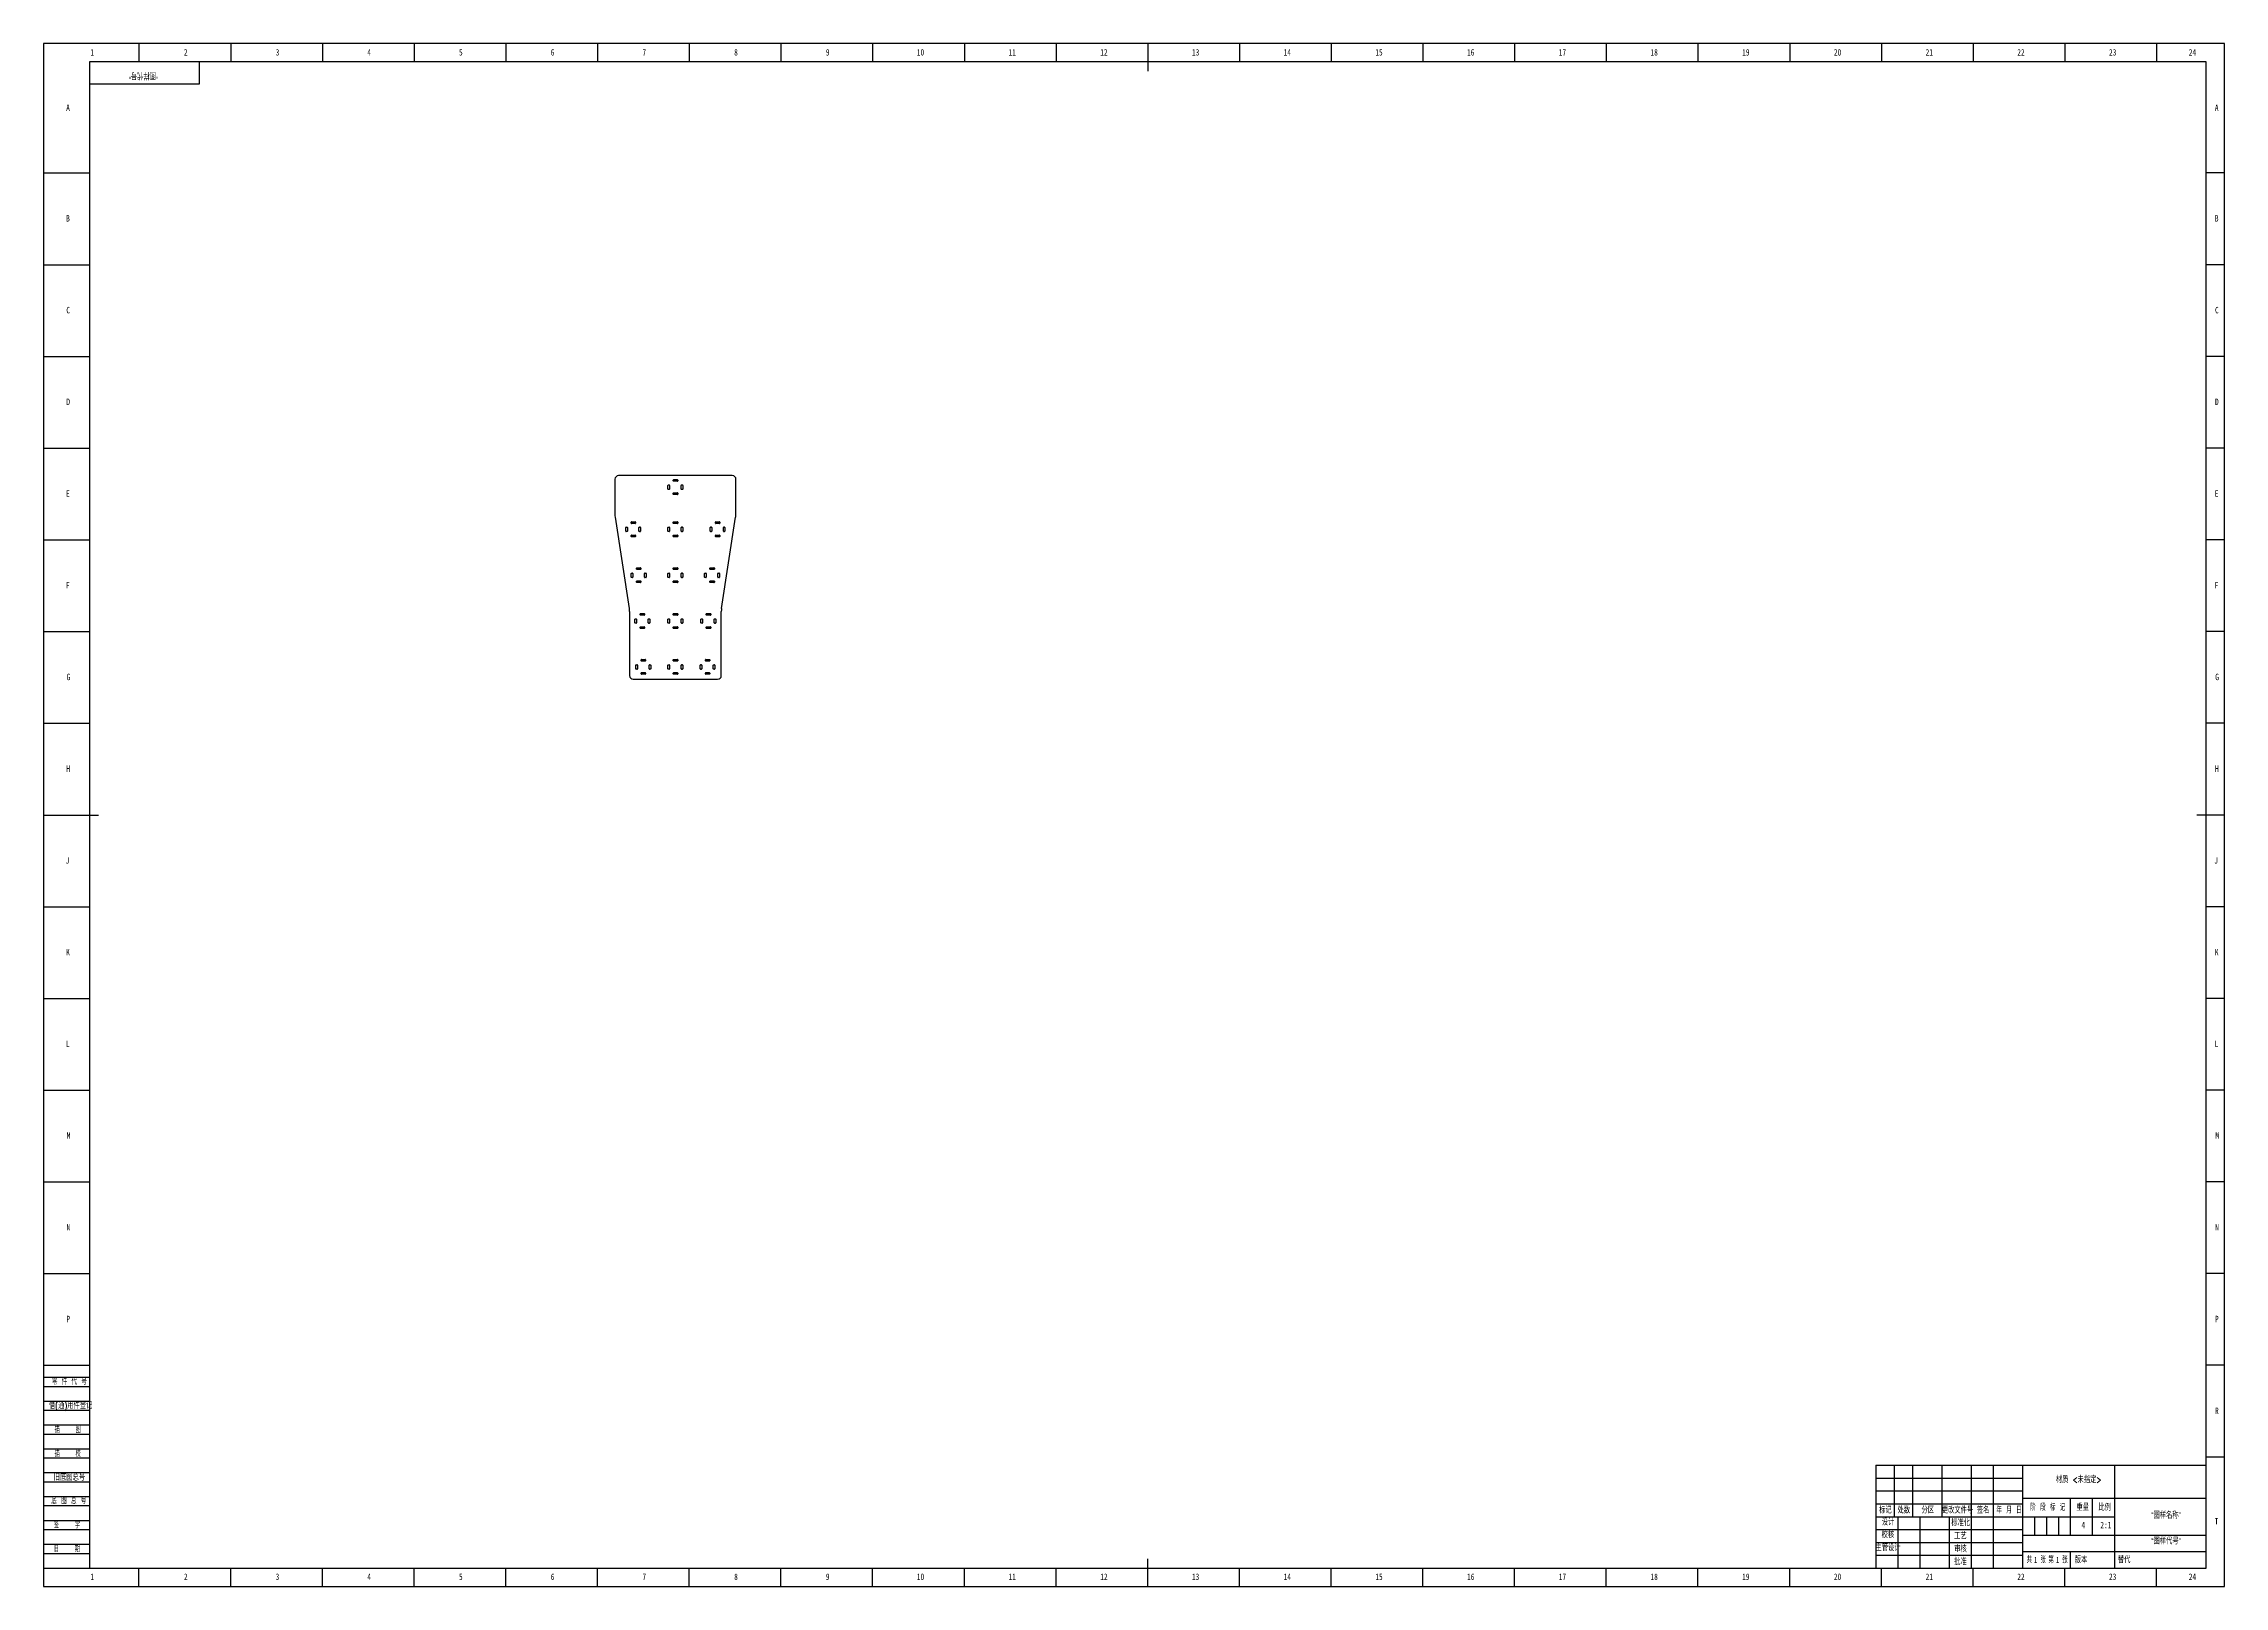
# Model space of a CAD drawing. Header units: millimetres. Extents: x 0 to 1189, y 0 to 841.
import ezdxf

# ---------------------------------------------------------------- set-up
doc = ezdxf.new("R2010")
doc.units = ezdxf.units.MM
for name, color, linetype in [('10', 7, 'Continuous'), ('5', 7, 'Continuous'), ('9', 7, 'Continuous'), ('SLD-0', 7, 'Continuous')]:
    doc.layers.add(name, color=color, linetype=linetype)
doc.styles.add('SLDTEXTSTYLE0', font='TXT', dxfattribs={"width": 0.7, "bigfont": 'bigfont'})
doc.styles.add('SLDTEXTSTYLE1', font='TXT', dxfattribs={"width": 0.6, "bigfont": 'bigfont'})
doc.styles.add('SLDTEXTSTYLE2', font='TXT', dxfattribs={"width": 0.614286, "bigfont": 'bigfont'})
doc.styles.add('SLDTEXTSTYLE3', font='TXT', dxfattribs={"width": 0.62, "bigfont": 'bigfont'})
doc.styles.add('SLDTEXTSTYLE4', font='TXT', dxfattribs={"width": 0.566667, "bigfont": 'bigfont'})
doc.styles.add('SLDTEXTSTYLE5', font='TXT', dxfattribs={"width": 0.7})

msp = doc.modelspace()

# ---------------------------------------------------------------- linework, layer by layer
at = {"color": 7, "linetype": 'Continuous', "lineweight": 25}
for p, q in [((311.5, 603.5), (311.5, 584.4)), ((375.5, 605.5), (313.5, 605.5)), ((340.4, 598.2), (340.4, 600.2)), ((340.6, 600.4), (341.1, 600.4)), ((341.1, 598), (340.6, 598)), ((341.3, 600.2), (341.3, 598.2)), ((343.3, 602.6), (343.3, 603.1)), ((343.3, 595.4), (343.3, 595.9)), ((343.5, 603.3), (345.5, 603.3)), ((345.5, 602.4), (343.5, 602.4)), ((343.5, 596.1), (345.5, 596.1)), ((345.5, 595.2), (343.5, 595.2)), ((345.7, 603.1), (345.7, 602.6)), ((345.7, 595.9), (345.7, 595.4)), ((347.6, 598.2), (347.6, 600.2)), ((347.8, 600.4), (348.3, 600.4)), ((348.3, 598), (347.8, 598)), ((348.5, 600.2), (348.5, 598.2)), ((377.5, 584.4), (377.5, 603.5)), ((311.6, 582.9), (319.3, 533)), ((369.6, 533), (377.3, 582.9)), ((317.4, 575.2), (317.4, 577.2)), ((317.6, 577.4), (318.1, 577.4)), ((318.1, 575), (317.6, 575)), ((318.3, 577.2), (318.3, 575.2)), ((320.3, 579.6), (320.3, 580.1)), ((320.3, 572.4), (320.3, 572.9)), ((320.5, 580.3), (322.5, 580.3)), ((322.5, 579.4), (320.5, 579.4)), ((320.5, 573.1), (322.5, 573.1)), ((322.5, 572.2), (320.5, 572.2)), ((322.7, 580.1), (322.7, 579.6)), ((322.7, 572.9), (322.7, 572.4)), ((324.6, 575.2), (324.6, 577.2)), ((324.8, 577.4), (325.3, 577.4)), ((325.3, 575), (324.8, 575)), ((325.5, 577.2), (325.5, 575.2)), ((340.4, 575.2), (340.4, 577.2)), ((340.6, 577.4), (341.1, 577.4)), ((341.1, 575), (340.6, 575)), ((341.3, 577.2), (341.3, 575.2)), ((343.3, 579.6), (343.3, 580.1)), ((343.3, 572.4), (343.3, 572.9)), ((343.5, 580.3), (345.5, 580.3)), ((345.5, 579.4), (343.5, 579.4)), ((343.5, 573.1), (345.5, 573.1)), ((345.5, 572.2), (343.5, 572.2)), ((345.7, 580.1), (345.7, 579.6)), ((345.7, 572.9), (345.7, 572.4)), ((347.6, 575.2), (347.6, 577.2)), ((347.8, 577.4), (348.3, 577.4)), ((348.3, 575), (347.8, 575)), ((348.5, 577.2), (348.5, 575.2)), ((363.4, 575.2), (363.4, 577.2)), ((363.6, 577.4), (364.1, 577.4)), ((364.1, 575), (363.6, 575)), ((364.3, 577.2), (364.3, 575.2)), ((366.3, 579.6), (366.3, 580.1)), ((366.3, 572.4), (366.3, 572.9)), ((366.5, 580.3), (368.5, 580.3)), ((368.5, 579.4), (366.5, 579.4)), ((366.5, 573.1), (368.5, 573.1)), ((368.5, 572.2), (366.5, 572.2)), ((368.7, 580.1), (368.7, 579.6)), ((368.7, 572.9), (368.7, 572.4)), ((370.6, 575.2), (370.6, 577.2)), ((370.8, 577.4), (371.3, 577.4)), ((371.3, 575), (370.8, 575)), ((371.5, 577.2), (371.5, 575.2)), ((320.4, 550.2), (320.4, 552.2)), ((320.6, 552.4), (321.1, 552.4)), ((321.1, 550), (320.6, 550)), ((321.3, 552.2), (321.3, 550.2)), ((323.3, 554.6), (323.3, 555.1)), ((323.3, 547.4), (323.3, 547.9)), ((323.5, 555.3), (325.5, 555.3)), ((325.5, 554.4), (323.5, 554.4)), ((323.5, 548.1), (325.5, 548.1)), ((325.5, 547.2), (323.5, 547.2)), ((325.7, 555.1), (325.7, 554.6)), ((325.7, 547.9), (325.7, 547.4)), ((327.6, 550.2), (327.6, 552.2)), ((327.8, 552.4), (328.3, 552.4)), ((328.3, 550), (327.8, 550)), ((328.5, 552.2), (328.5, 550.2)), ((340.4, 550.2), (340.4, 552.2)), ((340.6, 552.4), (341.1, 552.4)), ((341.1, 550), (340.6, 550)), ((341.3, 552.2), (341.3, 550.2)), ((343.3, 554.6), (343.3, 555.1)), ((343.3, 547.4), (343.3, 547.9)), ((343.5, 555.3), (345.5, 555.3)), ((345.5, 554.4), (343.5, 554.4)), ((343.5, 548.1), (345.5, 548.1)), ((345.5, 547.2), (343.5, 547.2)), ((345.7, 555.1), (345.7, 554.6)), ((345.7, 547.9), (345.7, 547.4)), ((347.6, 550.2), (347.6, 552.2)), ((347.8, 552.4), (348.3, 552.4)), ((348.3, 550), (347.8, 550)), ((348.5, 552.2), (348.5, 550.2)), ((360.4, 550.2), (360.4, 552.2)), ((360.6, 552.4), (361.1, 552.4)), ((361.1, 550), (360.6, 550)), ((361.3, 552.2), (361.3, 550.2)), ((363.3, 554.6), (363.3, 555.1)), ((363.3, 547.4), (363.3, 547.9)), ((363.5, 555.3), (365.5, 555.3)), ((365.5, 554.4), (363.5, 554.4)), ((363.5, 548.1), (365.5, 548.1)), ((365.5, 547.2), (363.5, 547.2)), ((365.7, 555.1), (365.7, 554.6)), ((365.7, 547.9), (365.7, 547.4)), ((367.6, 550.2), (367.6, 552.2)), ((367.8, 552.4), (368.3, 552.4)), ((368.3, 550), (367.8, 550)), ((368.5, 552.2), (368.5, 550.2)), ((319.5, 531.5), (319.5, 496.5)), ((322.4, 525.2), (322.4, 527.2)), ((322.6, 527.4), (323.1, 527.4)), ((323.1, 525), (322.6, 525)), ((323.3, 527.2), (323.3, 525.2)), ((325.3, 529.6), (325.3, 530.1)), ((325.5, 530.3), (327.5, 530.3)), ((327.5, 529.4), (325.5, 529.4)), ((327.7, 530.1), (327.7, 529.6)), ((329.6, 525.2), (329.6, 527.2)), ((329.8, 527.4), (330.3, 527.4)), ((330.3, 525), (329.8, 525)), ((330.5, 527.2), (330.5, 525.2)), ((340.4, 525.2), (340.4, 527.2)), ((340.6, 527.4), (341.1, 527.4)), ((341.1, 525), (340.6, 525)), ((341.3, 527.2), (341.3, 525.2)), ((343.3, 529.6), (343.3, 530.1)), ((343.5, 530.3), (345.5, 530.3)), ((345.5, 529.4), (343.5, 529.4)), ((345.7, 530.1), (345.7, 529.6)), ((347.6, 525.2), (347.6, 527.2)), ((347.8, 527.4), (348.3, 527.4)), ((348.3, 525), (347.8, 525)), ((348.5, 527.2), (348.5, 525.2)), ((358.4, 525.2), (358.4, 527.2)), ((358.6, 527.4), (359.1, 527.4)), ((359.1, 525), (358.6, 525)), ((359.3, 527.2), (359.3, 525.2)), ((361.3, 529.6), (361.3, 530.1)), ((361.5, 530.3), (363.5, 530.3)), ((363.5, 529.4), (361.5, 529.4)), ((363.7, 530.1), (363.7, 529.6)), ((365.6, 525.2), (365.6, 527.2)), ((365.8, 527.4), (366.3, 527.4)), ((366.3, 525), (365.8, 525)), ((366.5, 527.2), (366.5, 525.2)), ((369.5, 496.5), (369.5, 531.5)), ((325.3, 522.4), (325.3, 522.9)), ((325.5, 523.1), (327.5, 523.1)), ((327.5, 522.2), (325.5, 522.2)), ((327.7, 522.9), (327.7, 522.4)), ((343.3, 522.4), (343.3, 522.9)), ((343.5, 523.1), (345.5, 523.1)), ((345.5, 522.2), (343.5, 522.2)), ((345.7, 522.9), (345.7, 522.4)), ((361.3, 522.4), (361.3, 522.9)), ((361.5, 523.1), (363.5, 523.1)), ((363.5, 522.2), (361.5, 522.2)), ((363.7, 522.9), (363.7, 522.4)), ((322.9, 500.2), (322.9, 502.2)), ((323.1, 502.4), (323.6, 502.4)), ((323.6, 500), (323.1, 500)), ((323.8, 502.2), (323.8, 500.2)), ((325.8, 504.6), (325.8, 505.1)), ((326, 505.3), (328, 505.3)), ((328, 504.4), (326, 504.4)), ((328.2, 505.1), (328.2, 504.6)), ((330.1, 500.2), (330.1, 502.2)), ((330.3, 502.4), (330.8, 502.4)), ((330.8, 500), (330.3, 500)), ((331, 502.2), (331, 500.2)), ((340.4, 500.2), (340.4, 502.2)), ((340.6, 502.4), (341.1, 502.4)), ((341.1, 500), (340.6, 500)), ((341.3, 502.2), (341.3, 500.2)), ((343.3, 504.6), (343.3, 505.1)), ((343.5, 505.3), (345.5, 505.3)), ((345.5, 504.4), (343.5, 504.4)), ((345.7, 505.1), (345.7, 504.6)), ((347.6, 500.2), (347.6, 502.2)), ((347.8, 502.4), (348.3, 502.4)), ((348.3, 500), (347.8, 500)), ((348.5, 502.2), (348.5, 500.2)), ((357.9, 500.2), (357.9, 502.2)), ((358.1, 502.4), (358.6, 502.4)), ((358.6, 500), (358.1, 500)), ((358.8, 502.2), (358.8, 500.2)), ((360.8, 504.6), (360.8, 505.1)), ((361, 505.3), (363, 505.3)), ((363, 504.4), (361, 504.4)), ((363.2, 505.1), (363.2, 504.6)), ((365.1, 500.2), (365.1, 502.2)), ((365.3, 502.4), (365.8, 502.4)), ((365.8, 500), (365.3, 500)), ((366, 502.2), (366, 500.2)), ((321.5, 494.5), (367.5, 494.5)), ((325.8, 497.4), (325.8, 497.9)), ((326, 498.1), (328, 498.1)), ((328, 497.2), (326, 497.2)), ((328.2, 497.9), (328.2, 497.4)), ((343.3, 497.4), (343.3, 497.9)), ((343.5, 498.1), (345.5, 498.1)), ((345.5, 497.2), (343.5, 497.2)), ((345.7, 497.9), (345.7, 497.4)), ((360.8, 497.4), (360.8, 497.9)), ((361, 498.1), (363, 498.1)), ((363, 497.2), (361, 497.2)), ((363.2, 497.9), (363.2, 497.4))]:
    msp.add_line(p, q, dxfattribs=at)
for centre, radius, start, end in [((313.5, 603.5), 2, 90, 180), ((340.6, 600.2), 0.2, 90, 180), ((340.6, 598.2), 0.2, 180, 270), ((341.1, 600.2), 0.2, 0, 90), ((341.1, 598.2), 0.2, 270, 0), ((343.5, 603.1), 0.2, 90, 180), ((343.5, 602.6), 0.2, 180, 270), ((343.5, 595.9), 0.2, 90, 180), ((343.5, 595.4), 0.2, 180, 270), ((345.5, 603.1), 0.2, 0, 90), ((345.5, 602.6), 0.2, 270, 0), ((345.5, 595.9), 0.2, 0, 90), ((345.5, 595.4), 0.2, 270, 0), ((347.8, 600.2), 0.2, 90, 180), ((347.8, 598.2), 0.2, 180, 270), ((348.3, 600.2), 0.2, 0, 90), ((348.3, 598.2), 0.2, 270, 0), ((375.5, 603.5), 2, 0, 90), ((321.5, 584.4), 10, 180, 188.8468), ((367.5, 584.4), 10, 351.1532, 0), ((317.6, 577.2), 0.2, 90, 180), ((317.6, 575.2), 0.2, 180, 270), ((318.1, 577.2), 0.2, 0, 90), ((318.1, 575.2), 0.2, 270, 0), ((320.5, 580.1), 0.2, 90, 180), ((320.5, 579.6), 0.2, 180, 270), ((320.5, 572.9), 0.2, 90, 180), ((320.5, 572.4), 0.2, 180, 270), ((322.5, 580.1), 0.2, 0, 90), ((322.5, 579.6), 0.2, 270, 0), ((322.5, 572.9), 0.2, 0, 90), ((322.5, 572.4), 0.2, 270, 0), ((324.8, 577.2), 0.2, 90, 180), ((324.8, 575.2), 0.2, 180, 270), ((325.3, 577.2), 0.2, 0, 90), ((325.3, 575.2), 0.2, 270, 0), ((340.6, 577.2), 0.2, 90, 180), ((340.6, 575.2), 0.2, 180, 270), ((341.1, 577.2), 0.2, 0, 90), ((341.1, 575.2), 0.2, 270, 0), ((343.5, 580.1), 0.2, 90, 180), ((343.5, 579.6), 0.2, 180, 270), ((343.5, 572.9), 0.2, 90, 180), ((343.5, 572.4), 0.2, 180, 270), ((345.5, 580.1), 0.2, 0, 90), ((345.5, 579.6), 0.2, 270, 0), ((345.5, 572.9), 0.2, 0, 90), ((345.5, 572.4), 0.2, 270, 0), ((347.8, 577.2), 0.2, 90, 180), ((347.8, 575.2), 0.2, 180, 270), ((348.3, 577.2), 0.2, 0, 90), ((348.3, 575.2), 0.2, 270, 0), ((363.6, 577.2), 0.2, 90, 180), ((363.6, 575.2), 0.2, 180, 270), ((364.1, 577.2), 0.2, 0, 90), ((364.1, 575.2), 0.2, 270, 0), ((366.5, 580.1), 0.2, 90, 180), ((366.5, 579.6), 0.2, 180, 270), ((366.5, 572.9), 0.2, 90, 180), ((366.5, 572.4), 0.2, 180, 270), ((368.5, 580.1), 0.2, 0, 90), ((368.5, 579.6), 0.2, 270, 0), ((368.5, 572.9), 0.2, 0, 90), ((368.5, 572.4), 0.2, 270, 0), ((370.8, 577.2), 0.2, 90, 180), ((370.8, 575.2), 0.2, 180, 270), ((371.3, 577.2), 0.2, 0, 90), ((371.3, 575.2), 0.2, 270, 0), ((320.6, 552.2), 0.2, 90, 180), ((320.6, 550.2), 0.2, 180, 270), ((321.1, 552.2), 0.2, 0, 90), ((321.1, 550.2), 0.2, 270, 0), ((323.5, 555.1), 0.2, 90, 180), ((323.5, 554.6), 0.2, 180, 270), ((323.5, 547.9), 0.2, 90, 180), ((323.5, 547.4), 0.2, 180, 270), ((325.5, 555.1), 0.2, 0, 90), ((325.5, 554.6), 0.2, 270, 0), ((325.5, 547.9), 0.2, 0, 90), ((325.5, 547.4), 0.2, 270, 0), ((327.8, 552.2), 0.2, 90, 180), ((327.8, 550.2), 0.2, 180, 270), ((328.3, 552.2), 0.2, 0, 90), ((328.3, 550.2), 0.2, 270, 0), ((340.6, 552.2), 0.2, 90, 180), ((340.6, 550.2), 0.2, 180, 270), ((341.1, 552.2), 0.2, 0, 90), ((341.1, 550.2), 0.2, 270, 0), ((343.5, 555.1), 0.2, 90, 180), ((343.5, 554.6), 0.2, 180, 270), ((343.5, 547.9), 0.2, 90, 180), ((343.5, 547.4), 0.2, 180, 270), ((345.5, 555.1), 0.2, 0, 90), ((345.5, 554.6), 0.2, 270, 0), ((345.5, 547.9), 0.2, 0, 90), ((345.5, 547.4), 0.2, 270, 0), ((347.8, 552.2), 0.2, 90, 180), ((347.8, 550.2), 0.2, 180, 270), ((348.3, 552.2), 0.2, 0, 90), ((348.3, 550.2), 0.2, 270, 0), ((360.6, 552.2), 0.2, 90, 180), ((360.6, 550.2), 0.2, 180, 270), ((361.1, 552.2), 0.2, 0, 90), ((361.1, 550.2), 0.2, 270, 0), ((363.5, 555.1), 0.2, 90, 180), ((363.5, 554.6), 0.2, 180, 270), ((363.5, 547.9), 0.2, 90, 180), ((363.5, 547.4), 0.2, 180, 270), ((365.5, 555.1), 0.2, 0, 90), ((365.5, 554.6), 0.2, 270, 0), ((365.5, 547.9), 0.2, 0, 90), ((365.5, 547.4), 0.2, 270, 0), ((367.8, 552.2), 0.2, 90, 180), ((367.8, 550.2), 0.2, 180, 270), ((368.3, 552.2), 0.2, 0, 90), ((368.3, 550.2), 0.2, 270, 0), ((309.5, 531.5), 10, 0, 8.8468), ((322.6, 527.2), 0.2, 90, 180), ((322.6, 525.2), 0.2, 180, 270), ((323.1, 527.2), 0.2, 0, 90), ((323.1, 525.2), 0.2, 270, 0), ((325.5, 530.1), 0.2, 90, 180), ((325.5, 529.6), 0.2, 180, 270), ((327.5, 530.1), 0.2, 0, 90), ((327.5, 529.6), 0.2, 270, 0), ((329.8, 527.2), 0.2, 90, 180), ((329.8, 525.2), 0.2, 180, 270), ((330.3, 527.2), 0.2, 0, 90), ((330.3, 525.2), 0.2, 270, 0), ((340.6, 527.2), 0.2, 90, 180), ((340.6, 525.2), 0.2, 180, 270), ((341.1, 527.2), 0.2, 0, 90), ((341.1, 525.2), 0.2, 270, 0), ((343.5, 530.1), 0.2, 90, 180), ((343.5, 529.6), 0.2, 180, 270), ((345.5, 530.1), 0.2, 0, 90), ((345.5, 529.6), 0.2, 270, 0), ((347.8, 527.2), 0.2, 90, 180), ((347.8, 525.2), 0.2, 180, 270), ((348.3, 527.2), 0.2, 0, 90), ((348.3, 525.2), 0.2, 270, 0), ((358.6, 527.2), 0.2, 90, 180), ((358.6, 525.2), 0.2, 180, 270), ((359.1, 527.2), 0.2, 0, 90), ((359.1, 525.2), 0.2, 270, 0), ((361.5, 530.1), 0.2, 90, 180), ((361.5, 529.6), 0.2, 180, 270), ((363.5, 530.1), 0.2, 0, 90), ((363.5, 529.6), 0.2, 270, 0), ((365.8, 527.2), 0.2, 90, 180), ((365.8, 525.2), 0.2, 180, 270), ((366.3, 527.2), 0.2, 0, 90), ((366.3, 525.2), 0.2, 270, 0), ((379.5, 531.5), 10, 171.1532, 180), ((325.5, 522.9), 0.2, 90, 180), ((325.5, 522.4), 0.2, 180, 270), ((327.5, 522.9), 0.2, 0, 90), ((327.5, 522.4), 0.2, 270, 0), ((343.5, 522.9), 0.2, 90, 180), ((343.5, 522.4), 0.2, 180, 270), ((345.5, 522.9), 0.2, 0, 90), ((345.5, 522.4), 0.2, 270, 0), ((361.5, 522.9), 0.2, 90, 180), ((361.5, 522.4), 0.2, 180, 270), ((363.5, 522.9), 0.2, 0, 90), ((363.5, 522.4), 0.2, 270, 0), ((323.1, 502.2), 0.2, 90, 180), ((323.1, 500.2), 0.2, 180, 270), ((323.6, 502.2), 0.2, 0, 90), ((323.6, 500.2), 0.2, 270, 0), ((326, 505.1), 0.2, 90, 180), ((326, 504.6), 0.2, 180, 270), ((328, 505.1), 0.2, 0, 90), ((328, 504.6), 0.2, 270, 0), ((330.3, 502.2), 0.2, 90, 180), ((330.3, 500.2), 0.2, 180, 270), ((330.8, 502.2), 0.2, 0, 90), ((330.8, 500.2), 0.2, 270, 0), ((340.6, 502.2), 0.2, 90, 180), ((340.6, 500.2), 0.2, 180, 270), ((341.1, 502.2), 0.2, 0, 90), ((341.1, 500.2), 0.2, 270, 0), ((343.5, 505.1), 0.2, 90, 180), ((343.5, 504.6), 0.2, 180, 270), ((345.5, 505.1), 0.2, 0, 90), ((345.5, 504.6), 0.2, 270, 0), ((347.8, 502.2), 0.2, 90, 180), ((347.8, 500.2), 0.2, 180, 270), ((348.3, 502.2), 0.2, 0, 90), ((348.3, 500.2), 0.2, 270, 0), ((358.1, 502.2), 0.2, 90, 180), ((358.1, 500.2), 0.2, 180, 270), ((358.6, 502.2), 0.2, 0, 90), ((358.6, 500.2), 0.2, 270, 0), ((361, 505.1), 0.2, 90, 180), ((361, 504.6), 0.2, 180, 270), ((363, 505.1), 0.2, 0, 90), ((363, 504.6), 0.2, 270, 0), ((365.3, 502.2), 0.2, 90, 180), ((365.3, 500.2), 0.2, 180, 270), ((365.8, 502.2), 0.2, 0, 90), ((365.8, 500.2), 0.2, 270, 0), ((321.5, 496.5), 2, 180, 270), ((326, 497.9), 0.2, 90, 180), ((326, 497.4), 0.2, 180, 270), ((328, 497.9), 0.2, 0, 90), ((328, 497.4), 0.2, 270, 0), ((343.5, 497.9), 0.2, 90, 180), ((343.5, 497.4), 0.2, 180, 270), ((345.5, 497.9), 0.2, 0, 90), ((345.5, 497.4), 0.2, 270, 0), ((361, 497.9), 0.2, 90, 180), ((361, 497.4), 0.2, 180, 270), ((363, 497.9), 0.2, 0, 90), ((363, 497.4), 0.2, 270, 0), ((367.5, 496.5), 2, 270, 0)]:
    msp.add_arc(centre, radius, start, end, dxfattribs=at)
at = {"layer": '5', "color": 7}
for p, q in [((1189, 841), (0, 841)), ((0, 841), (0, 0)), ((1189, 0), (1189, 841)), ((0, 114), (25, 114)), ((0, 109), (25, 109)), ((0, 101), (25, 101)), ((0, 96), (25, 96)), ((0, 88), (25, 88)), ((0, 83), (25, 83)), ((0, 75), (25, 75)), ((0, 70), (25, 70)), ((0, 62), (25, 62)), ((0, 57), (25, 57)), ((0, 49), (25, 49)), ((999, 59), (1079, 59)), ((999, 52), (1079, 52)), ((0, 44), (25, 44)), ((0, 36), (25, 36)), ((1085.5, 38), (1085.5, 28)), ((1092, 38), (1092, 28)), ((1098.5, 38), (1098.5, 28)), ((0, 31), (25, 31)), ((0, 23), (25, 23)), ((0, 18), (25, 18)), ((0, 0), (1189, 0))]:
    msp.add_line(p, q, dxfattribs=at)
at = {"layer": '5'}
for p, q in [((52, 841), (52, 831.1)), ((102, 841), (102, 831.1)), ((152, 841), (152, 831.1)), ((202, 841), (202, 831.1)), ((252, 841), (252, 831.1)), ((302, 841), (302, 831.1)), ((352, 841), (352, 831.1)), ((402, 841), (402, 831.1)), ((452, 841), (452, 831.1)), ((502, 841), (502, 831.1)), ((552, 841), (552, 831.1)), ((652, 841), (652, 831.1)), ((702, 841), (702, 831.1)), ((752, 841), (752, 831.1)), ((802, 841), (802, 831.1)), ((852, 841), (852, 831.1)), ((902, 841), (902, 831.1)), ((952, 841), (952, 831.1)), ((1002, 841), (1002, 831.1)), ((1052, 841), (1052, 831.1)), ((1102, 841), (1102, 831.1)), ((1152, 841), (1152, 831.1)), ((0, 770.5), (25, 770.5)), ((1189, 770.5), (1179, 770.5)), ((0, 720.5), (25, 720.5)), ((1189, 720.5), (1179, 720.5)), ((0, 670.5), (25, 670.5)), ((1189, 670.5), (1179, 670.5)), ((0, 620.5), (25, 620.5)), ((1189, 620.5), (1179, 620.5)), ((0, 570.5), (25, 570.5)), ((1189, 570.5), (1179, 570.5)), ((0, 520.5), (25, 520.5)), ((1189, 520.5), (1179, 520.5)), ((0, 470.5), (25, 470.5)), ((1189, 470.5), (1179, 470.5)), ((0, 370.5), (25, 370.5)), ((1189, 370.5), (1179, 370.5)), ((0, 320.5), (25, 320.5)), ((1189, 320.5), (1179, 320.5)), ((0, 270.5), (25, 270.5)), ((1189, 270.5), (1179, 270.5)), ((0, 220.5), (25, 220.5)), ((1189, 220.5), (1179, 220.5)), ((0, 170.5), (25, 170.5)), ((1189, 170.5), (1179, 170.5)), ((0, 120.5), (25, 120.5)), ((1189, 120.5), (1179, 120.5)), ((1189, 70.5), (1179, 70.5)), ((52, 0), (52, 10)), ((102, 0), (102, 10)), ((152, 0), (152, 10)), ((202, 0), (202, 10)), ((252, 0), (252, 10)), ((302, 0), (302, 10)), ((352, 0), (352, 10)), ((402, 0), (402, 10)), ((452, 0), (452, 10)), ((502, 0), (502, 10)), ((552, 0), (552, 10)), ((652, 0), (652, 10)), ((702, 0), (702, 10)), ((752, 0), (752, 10)), ((802, 0), (802, 10)), ((852, 0), (852, 10)), ((902, 0), (902, 10)), ((952, 0), (952, 10)), ((1002, 0), (1002, 10)), ((1052, 0), (1052, 10)), ((1102, 0), (1102, 10)), ((1152, 0), (1152, 10))]:
    msp.add_line(p, q, dxfattribs=at)
at = {"layer": '5', "lineweight": 25}
for p, q in [((602, 841), (602, 826)), ((0, 420.5), (30, 420.5)), ((1189, 420.5), (1174, 420.5)), ((602, 0), (602, 15)), ((1105, 19), (1105, 10))]:
    msp.add_line(p, q, dxfattribs=at)
at = {"layer": '5', "color": 7, "lineweight": 25}
for p, q in [((1179, 831.1), (25, 831.1)), ((25, 831.1), (25, 10)), ((85, 819), (85, 831)), ((1179, 10), (1179, 831.1)), ((25, 819), (85, 819)), ((999, 66), (1179, 66)), ((999, 66), (999, 10)), ((1009, 66), (1009, 38)), ((1019, 66), (1019, 38)), ((1035, 66), (1035, 38)), ((1051, 66), (1051, 10)), ((1063, 66), (1063, 10)), ((1079, 66), (1079, 10)), ((1129, 66), (1129, 38)), ((1079, 48), (1179, 48)), ((1105, 48), (1105, 28)), ((1117, 48), (1117, 28)), ((999, 45), (1079, 45)), ((999, 38), (1129, 38)), ((1011, 38), (1011, 10)), ((1023, 38), (1023, 10)), ((1039, 38), (1039, 10)), ((1129, 38), (1129, 10)), ((999, 31), (1079, 31)), ((999, 24), (1079, 24)), ((1079, 28), (1179, 28)), ((999, 17), (1079, 17)), ((1079, 19), (1179, 19)), ((0, 10), (1179, 10))]:
    msp.add_line(p, q, dxfattribs=at)

# ---------------------------------------------------------------- texts
at = {"layer": '10', "char_height": 3.5}
for s, insert, attachment_point, style in [('1', (26.5, 838), 2, 'SLDTEXTSTYLE5'), ('2', (77.5, 838), 2, 'SLDTEXTSTYLE5'), ('3', (127.5, 838), 2, 'SLDTEXTSTYLE5'), ('4', (177.5, 838), 2, 'SLDTEXTSTYLE5'), ('5', (227.5, 838), 2, 'SLDTEXTSTYLE5'), ('6', (277.5, 838), 2, 'SLDTEXTSTYLE5'), ('7', (327.5, 838), 2, 'SLDTEXTSTYLE5'), ('8', (377.5, 838), 2, 'SLDTEXTSTYLE5'), ('9', (427.5, 838), 2, 'SLDTEXTSTYLE5'), ('10', (478.1, 838), 2, 'SLDTEXTSTYLE5'), ('11', (528.1, 838), 2, 'SLDTEXTSTYLE5'), ('12', (578.1, 838), 2, 'SLDTEXTSTYLE5'), ('13', (628.1, 838), 2, 'SLDTEXTSTYLE5'), ('14', (678.1, 838), 2, 'SLDTEXTSTYLE5'), ('15', (728.1, 838), 2, 'SLDTEXTSTYLE5'), ('16', (778.1, 838), 2, 'SLDTEXTSTYLE5'), ('17', (828.1, 838), 2, 'SLDTEXTSTYLE5'), ('18', (878.1, 838), 2, 'SLDTEXTSTYLE5'), ('19', (928.1, 838), 2, 'SLDTEXTSTYLE5'), ('20', (978.1, 838), 2, 'SLDTEXTSTYLE5'), ('21', (1028.1, 838), 2, 'SLDTEXTSTYLE5'), ('22', (1078.1, 838), 2, 'SLDTEXTSTYLE5'), ('23', (1128.1, 838), 2, 'SLDTEXTSTYLE5'), ('24', (1171.6, 838), 2, 'SLDTEXTSTYLE5'), ('A', (13.3, 807.8), 2, 'SLDTEXTSTYLE5'), ('A', (1184.8, 807.8), 2, 'SLDTEXTSTYLE5'), ('B', (13.3, 747.5), 2, 'SLDTEXTSTYLE5'), ('B', (1184.8, 747.5), 2, 'SLDTEXTSTYLE5'), ('C', (13.4, 697.5), 2, 'SLDTEXTSTYLE5'), ('C', (1184.9, 697.5), 2, 'SLDTEXTSTYLE5'), ('D', (13.4, 647.5), 2, 'SLDTEXTSTYLE5'), ('D', (1184.9, 647.5), 2, 'SLDTEXTSTYLE5'), ('E', (13.3, 597.5), 2, 'SLDTEXTSTYLE5'), ('E', (1184.8, 597.5), 2, 'SLDTEXTSTYLE5'), ('F', (13.2, 547.5), 2, 'SLDTEXTSTYLE5'), ('F', (1184.7, 547.5), 2, 'SLDTEXTSTYLE5'), ('G', (13.5, 497.5), 2, 'SLDTEXTSTYLE5'), ('G', (1185, 497.5), 2, 'SLDTEXTSTYLE5'), ('H', (13.4, 447.5), 2, 'SLDTEXTSTYLE5'), ('H', (1184.9, 447.5), 2, 'SLDTEXTSTYLE5'), ('J', (13, 397.5), 2, 'SLDTEXTSTYLE5'), ('J', (1184.5, 397.5), 2, 'SLDTEXTSTYLE5'), ('K', (13.3, 347.5), 2, 'SLDTEXTSTYLE5'), ('K', (1184.8, 347.5), 2, 'SLDTEXTSTYLE5'), ('L', (13.2, 297.5), 2, 'SLDTEXTSTYLE5'), ('L', (1184.7, 297.5), 2, 'SLDTEXTSTYLE5'), ('M', (13.6, 247.5), 2, 'SLDTEXTSTYLE5'), ('M', (1185.1, 247.5), 2, 'SLDTEXTSTYLE5'), ('N', (13.5, 197.5), 2, 'SLDTEXTSTYLE5'), ('N', (1185, 197.5), 2, 'SLDTEXTSTYLE5'), ('P', (13.4, 147.5), 2, 'SLDTEXTSTYLE5'), ('P', (1184.9, 147.5), 2, 'SLDTEXTSTYLE5'), ('R', (1184.9, 97.5), 2, 'SLDTEXTSTYLE5'), ('材质 <未指定>', (1109.5, 59.9), 2, 'SLDTEXTSTYLE0'), ('“图样名称”', (1157.2, 40.5), 2, 'SLDTEXTSTYLE0'), ('T', (1184.7, 37.3), 2, 'SLDTEXTSTYLE5'), ('校核', (1005.5, 29.9), 2, 'SLDTEXTSTYLE0'), ('4', (1112.1, 35.2), 2, 'SLDTEXTSTYLE5'), ('“图样代号”', (1157.2, 26.4), 2, 'SLDTEXTSTYLE0'), ('主管设计', (1005.6, 22.8), 2, 'SLDTEXTSTYLE0'), ('1', (1085.1, 16.2), 1, 'SLDTEXTSTYLE5'), ('1', (1097.1, 16.2), 1, 'SLDTEXTSTYLE5'), ('1', (26.5, 7), 2, 'SLDTEXTSTYLE5'), ('2', (77.5, 7), 2, 'SLDTEXTSTYLE5'), ('3', (127.5, 7), 2, 'SLDTEXTSTYLE5'), ('4', (177.5, 7), 2, 'SLDTEXTSTYLE5'), ('5', (227.5, 7), 2, 'SLDTEXTSTYLE5'), ('6', (277.5, 7), 2, 'SLDTEXTSTYLE5'), ('7', (327.5, 7), 2, 'SLDTEXTSTYLE5'), ('8', (377.5, 7), 2, 'SLDTEXTSTYLE5'), ('9', (427.5, 7), 2, 'SLDTEXTSTYLE5'), ('10', (478.1, 7), 2, 'SLDTEXTSTYLE5'), ('11', (528.1, 7), 2, 'SLDTEXTSTYLE5'), ('12', (578.1, 7), 2, 'SLDTEXTSTYLE5'), ('13', (628.1, 7), 2, 'SLDTEXTSTYLE5'), ('14', (678.1, 7), 2, 'SLDTEXTSTYLE5'), ('15', (728.1, 7), 2, 'SLDTEXTSTYLE5'), ('16', (778.1, 7), 2, 'SLDTEXTSTYLE5'), ('17', (828.1, 7), 2, 'SLDTEXTSTYLE5'), ('18', (878.1, 7), 2, 'SLDTEXTSTYLE5'), ('19', (928.1, 7), 2, 'SLDTEXTSTYLE5'), ('20', (978.1, 7), 2, 'SLDTEXTSTYLE5'), ('21', (1028.1, 7), 2, 'SLDTEXTSTYLE5'), ('22', (1078.1, 7), 2, 'SLDTEXTSTYLE5'), ('23', (1128.1, 7), 2, 'SLDTEXTSTYLE5'), ('24', (1171.6, 7), 2, 'SLDTEXTSTYLE5')]:
    msp.add_mtext(s, dxfattribs=dict(at, insert=insert, attachment_point=attachment_point, style=style))
at = {"layer": '10', "color": 7, "insert": (1110.8, 16.2), "char_height": 3.5, "attachment_point": 2, "style": 'SLDTEXTSTYLE0'}
msp.add_mtext('版本', dxfattribs=at)
at = {"layer": '9', "color": 7, "char_height": 3.5}
for s, insert, attachment_point, style in [('零 件 代 号', (4.5, 113.4), 1, 'SLDTEXTSTYLE2'), ('借(通)用件登记', (2.9, 100.3), 1, 'SLDTEXTSTYLE0'), ('描    图', (13.1, 87.2), 2, 'SLDTEXTSTYLE4'), ('描    校', (13.1, 74.1), 2, 'SLDTEXTSTYLE4'), ('旧底图总号', (5.5, 61.2), 1, 'SLDTEXTSTYLE0'), ('底 图 总 号', (4.2, 48.4), 1, 'SLDTEXTSTYLE2'), ('标记', (1004.2, 43.3), 2, 'SLDTEXTSTYLE0'), ('设计', (1005.6, 36.8), 2, 'SLDTEXTSTYLE0'), ('处数', (1014.2, 43.3), 2, 'SLDTEXTSTYLE0'), ('分区', (1027.3, 43.3), 2, 'SLDTEXTSTYLE0'), ('更改文件号', (1043.5, 43.3), 2, 'SLDTEXTSTYLE0'), ('标准化', (1045.2, 36.4), 2, 'SLDTEXTSTYLE0'), ('签名', (1057.5, 43.3), 2, 'SLDTEXTSTYLE0'), ('年 月 日', (1071.6, 43.3), 2, 'SLDTEXTSTYLE3'), ('阶 段 标 记', (1092.7, 44.8), 2, 'SLDTEXTSTYLE2'), ('重量', (1111.8, 44.8), 2, 'SLDTEXTSTYLE0'), ('比例', (1123.7, 44.8), 2, 'SLDTEXTSTYLE0'), ('签    字', (12.7, 35.2), 2, 'SLDTEXTSTYLE4'), ('工艺', (1045.1, 29.2), 2, 'SLDTEXTSTYLE0'), ('日    期', (12.7, 22.2), 2, 'SLDTEXTSTYLE4'), ('批准', (1045.1, 15.2), 2, 'SLDTEXTSTYLE0'), ('审核', (1045.1, 22.2), 2, 'SLDTEXTSTYLE0'), ('共  张', (1086.4, 16.2), 2, 'SLDTEXTSTYLE1'), ('第  张', (1098.3, 16.2), 2, 'SLDTEXTSTYLE1')]:
    msp.add_mtext(s, dxfattribs=dict(at, insert=insert, attachment_point=attachment_point, style=style))
at = {"layer": 'SLD-0', "insert": (54.4, 821.9), "char_height": 3.5, "attachment_point": 2, "rotation": 180, "style": 'SLDTEXTSTYLE0'}
msp.add_mtext('“图样代号”', dxfattribs=at)
at = {"layer": 'SLD-0', "char_height": 3.5}
for s, insert, attachment_point, style in [('2:1', (1124.4, 35.2), 2, 'SLDTEXTSTYLE5'), ('替代', (1130.9, 16.2), 1, 'SLDTEXTSTYLE0')]:
    msp.add_mtext(s, dxfattribs=dict(at, insert=insert, attachment_point=attachment_point, style=style))

doc.saveas('drawing.dxf')
